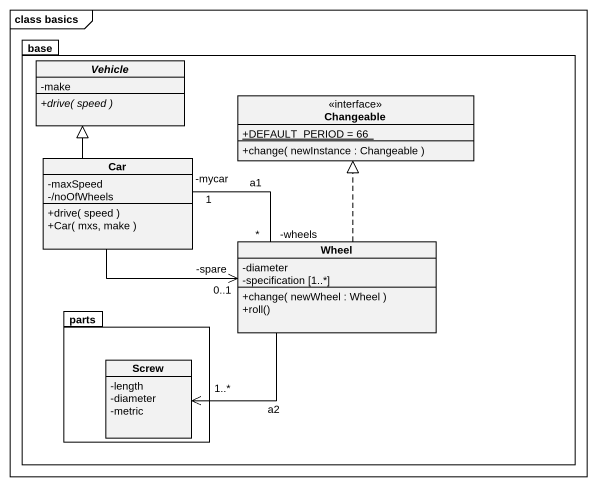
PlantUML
@startuml
mainframe class basics
hide circle
hide empty members
skinparam classAttributeIconSize 0
package base {
  abstract class Vehicle {
    -make
    {abstract} +drive( speed )
  }
  interface Changeable {
    {static} +DEFAULT_PERIOD = 66
    +change( newInstance : Changeable )
  }
  class Car {
    -maxSpeed
    -/noOfWheels
    +drive( speed )
    +Car( mxs, make )
  }
  class Wheel {
    -diameter
    -specification [1..*]
    +change( newWheel : Wheel )
    +roll()
  }
  package parts {
    class Screw {
      -length
      -diameter
      -metric
    }
  }
}
Car -up-|> Vehicle
Car "-mycar\n1" -right- "-wheels\n*" Wheel : a1
Car -right-> "-spare\n0..1" Wheel
Wheel .up.|> Changeable
Wheel -left-> "1..*" Screw : a2
@enduml
